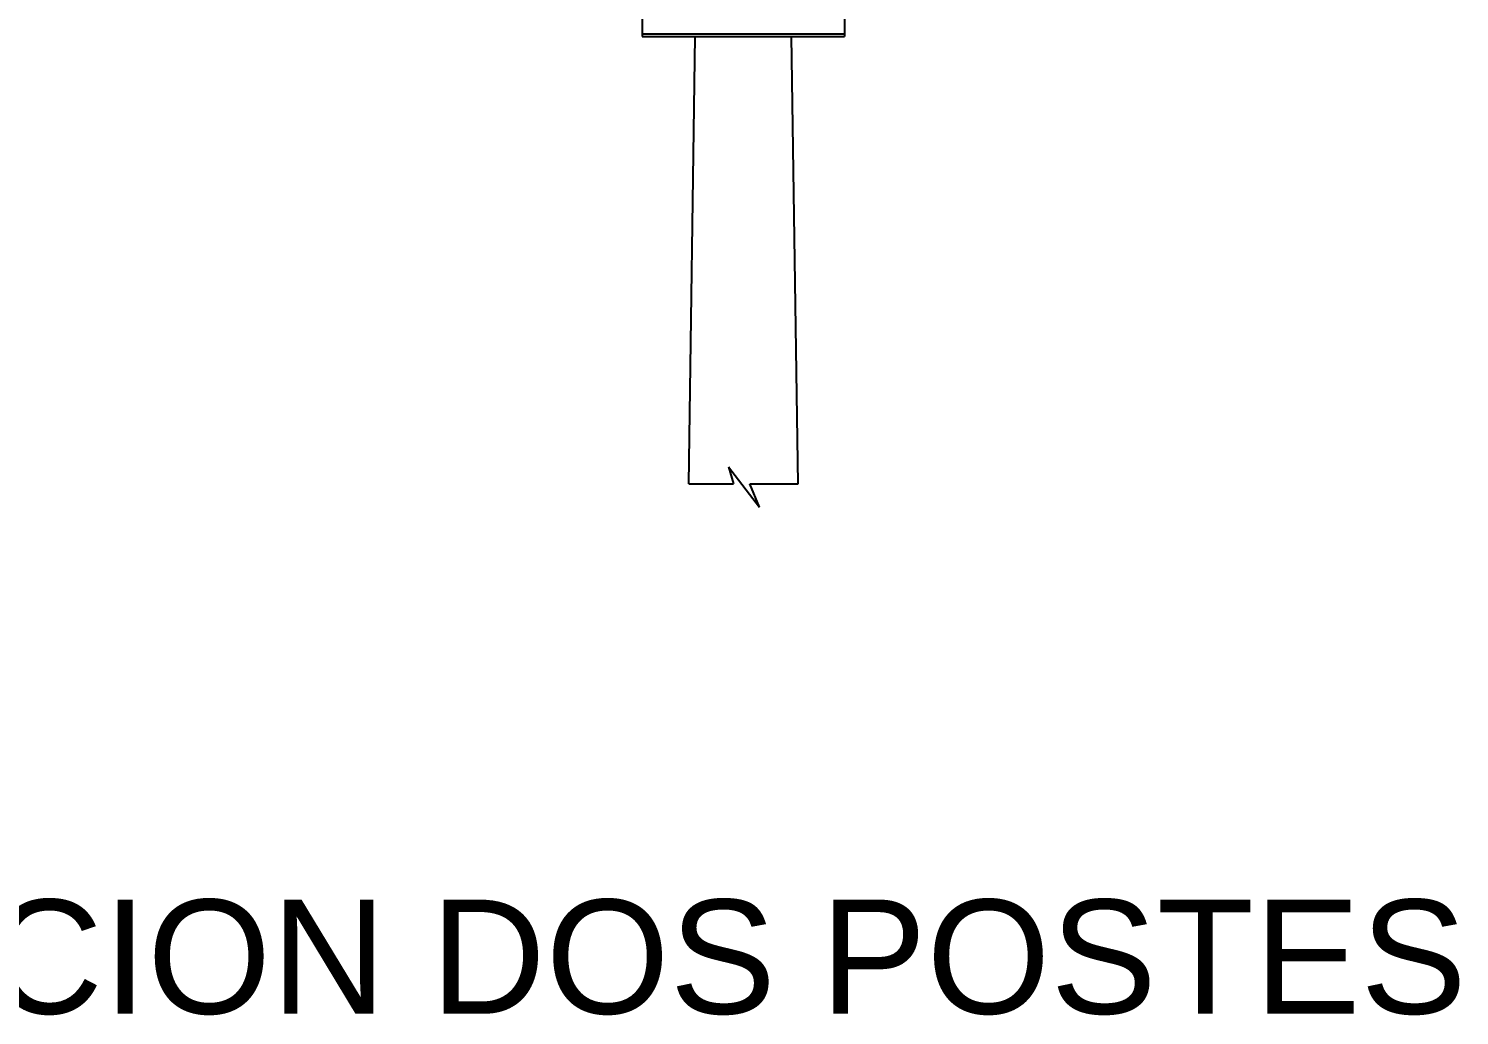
# Model space of a CAD drawing. Header units: millimetres. Extents: x 3057.5 to 3131.2, y 1715.9 to 1738.7.
# Drawn here: x 3118.63 to 3131.17, y 1715.91 to 1724.55 of the extents above; entities that cross this region are included whole.
import ezdxf

# ---------------------------------------------------------------- set-up
doc = ezdxf.new("R2010")
doc.units = ezdxf.units.MM
doc.linetypes.add('ACAD_ISO02W100', pattern=[15, 12, -3])
doc.styles.get("Standard").update_dxf_attribs({"font": 'arial.ttf'})

msp = doc.modelspace()

# ---------------------------------------------------------------- linework, layer by layer
at = {"color": 177, "linetype": 'Continuous', "ltscale": 0.13, "true_color": 0x293189}
for p, q in [((3124.013, 1724.859), (3124.013, 1724.484)), ((3125.785, 1724.859), (3125.785, 1724.484)), ((3124.013, 1724.506), (3125.785, 1724.506)), ((3124.013, 1724.484), (3125.785, 1724.484))]:
    msp.add_line(p, q, dxfattribs=at)
at = {"color": 177, "linetype": 'ACAD_ISO02W100', "true_color": 0x293189}
for p, q in [((3124.42, 1720.562), (3124.476, 1724.484)), ((3125.378, 1720.562), (3125.321, 1724.484)), ((3124.768, 1720.713), (3125.041, 1720.358)), ((3124.768, 1720.713), (3124.813, 1720.562)), ((3124.42, 1720.562), (3124.813, 1720.562)), ((3124.955, 1720.562), (3125.378, 1720.562)), ((3125.041, 1720.358), (3124.955, 1720.562))]:
    msp.add_line(p, q, dxfattribs=at)

# ---------------------------------------------------------------- texts
at = {"linetype": 'ACAD_ISO02W100', "insert": (3104.77, 1716.92), "char_height": 1, "attachment_point": 1}
msp.add_mtext_dynamic_manual_height_columns('DETALLE  SUBESTACION DOS POSTES', width=74.14936, gutter_width=12.5, heights=[43.081], dxfattribs=at)

doc.saveas('drawing.dxf')
